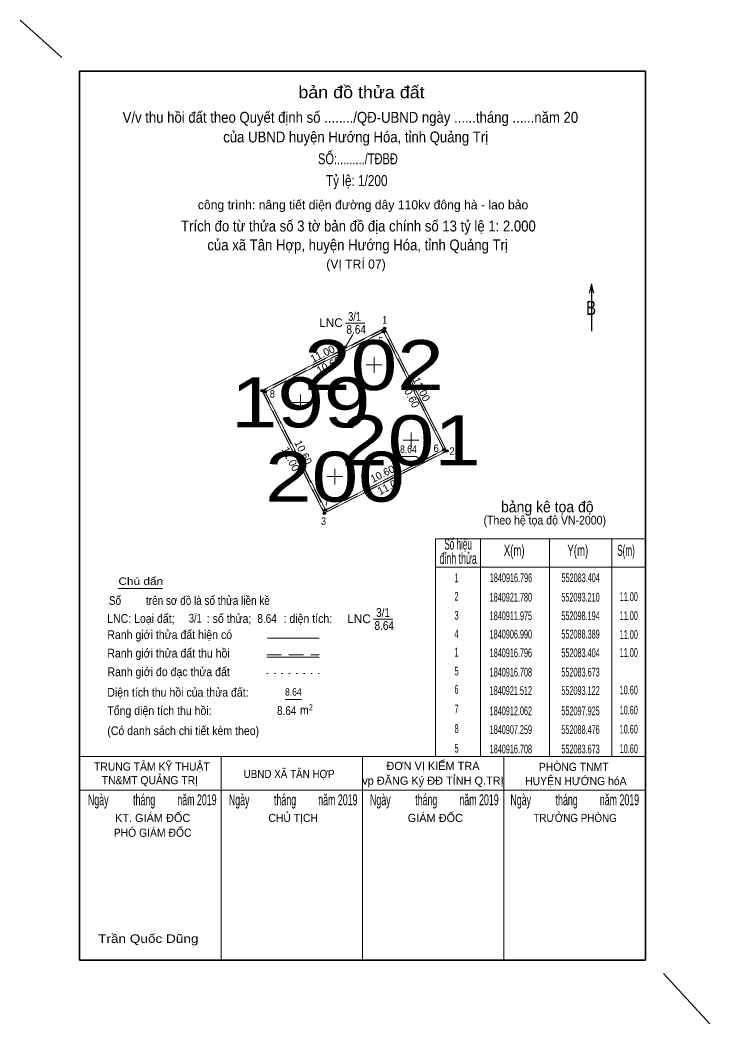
# Model space of a CAD drawing. Header units: metres. Extents: x 552002 to 555993, y 1839328 to 1841227.
# Drawn here: x 552064.1 to 552119.2, y 1840866.2 to 1840946.4 of the extents above; entities that cross this region are included whole.
import ezdxf
from ezdxf.enums import TextEntityAlignment as Align

# ---------------------------------------------------------------- set-up
doc = ezdxf.new("R2010")
doc.units = ezdxf.units.M
doc.header["$LTSCALE"] = 0.39
doc.linetypes.add('DOTTED', pattern=[1.5, 0.3, -1.2])
doc.linetypes.add('MEDIUM_DASHED', pattern=[4.5, 3, -1.5])
for name, color, linetype, lineweight in [('1', 7, 'Continuous', 25), ('10', 7, 'Continuous', 13), ('11', 7, 'Continuous', 13), ('15', 7, 'Continuous', 13), ('2', 7, 'Continuous', 13), ('3', 7, 'Continuous', 13), ('6', 7, 'Continuous', 13)]:
    doc.layers.add(name, color=color, linetype=linetype, lineweight=lineweight)
for name, color, linetype in [('12', 7, 'Continuous'), ('16', 7, 'Continuous'), ('63', 7, 'Continuous')]:
    doc.layers.add(name, color=color, linetype=linetype)

msp = doc.modelspace()

# ---------------------------------------------------------------- hatches: boundary and pattern name
at = {"layer": '1'}
for points in [[(552093.2219, 1840921.5115, 1), (552093.0219, 1840921.5115, 1)], [(552093.3096, 1840921.7804, 1), (552093.1096, 1840921.7804, 1)], [(552083.5039, 1840916.7956, 1), (552083.3039, 1840916.7956, 1)], [(552083.7728, 1840916.708, 1), (552083.5728, 1840916.708, 1)], [(552098.0255, 1840912.0624, 1), (552097.8255, 1840912.0624, 1)], [(552098.2944, 1840911.9747, 1), (552098.0944, 1840911.9747, 1)], [(552088.4887, 1840906.9899, 1), (552088.2887, 1840906.9899, 1)], [(552088.5763, 1840907.2589, 1), (552088.3763, 1840907.2589, 1)]]:
    msp.add_hatch(color=256, dxfattribs=at).paths.add_polyline_path(points)

# ---------------------------------------------------------------- linework, layer by layer
msp.add_line((552109.74, 1840925.33), (552109.74, 1840921.55), dxfattribs=at)
at = {"layer": '1', "lineweight": 13}
for p, q in [((552097.28, 1840904.96), (552114.05, 1840904.96)), ((552097.28, 1840904.96), (552097.28, 1840887.55)), ((552100.87, 1840904.96), (552100.87, 1840887.55)), ((552106.39, 1840904.96), (552106.39, 1840887.55)), ((552111.37, 1840904.96), (552111.37, 1840887.55)), ((552097.28, 1840902.68), (552114.05, 1840902.68))]:
    msp.add_line(p, q, dxfattribs=at)
at = {"layer": '1'}
msp.add_lwpolyline([(552109.93, 1840924.6), (552109.74, 1840925.33), (552109.55, 1840924.6)], dxfattribs=at)
for centre in [(552093.1219, 1840921.5115), (552093.2096, 1840921.7804), (552083.4039, 1840916.7956), (552083.6728, 1840916.708), (552097.9255, 1840912.0624), (552098.1944, 1840911.9747), (552088.3887, 1840906.9899), (552088.4763, 1840907.2589)]:
    msp.add_circle(centre, 0.1, dxfattribs=at)
at = {"layer": '10'}
for p, q in [((552083.84, 1840897.01), (552087.98, 1840897.01)), ((552083.79, 1840895.5), (552087.98, 1840895.5))]:
    msp.add_line(p, q, dxfattribs=at)
at = {"layer": '10', "linetype": 'MEDIUM_DASHED'}
msp.add_line((552083.79, 1840895.67), (552087.98, 1840895.67), dxfattribs=at)
at = {"layer": '10', "linetype": 'DOTTED'}
msp.add_line((552083.79, 1840894.18), (552087.98, 1840894.18), dxfattribs=at)
at = {"layer": '10'}
for points in [[(552088.39, 1840906.99), (552098.19, 1840911.97), (552093.21, 1840921.78), (552083.4, 1840916.8)], [(552097.93, 1840912.06), (552093.12, 1840921.51), (552083.67, 1840916.71), (552088.48, 1840907.26)]]:
    msp.add_lwpolyline(points, close=True, dxfattribs=at)
at = {"layer": '10', "linetype": 'MEDIUM_DASHED'}
for points in [[(552088.4, 1840907.03), (552098.15, 1840911.99), (552093.2, 1840921.74), (552083.44, 1840916.78)], [(552088.46, 1840907.22), (552097.97, 1840912.05), (552093.14, 1840921.55), (552083.63, 1840916.72)]]:
    msp.add_lwpolyline(points, close=True, dxfattribs=at)
at = {"layer": '11'}
for p, q in [((552092.36, 1840918.22), (552092.36, 1840919.47)), ((552092.98, 1840918.85), (552091.73, 1840918.85)), ((552087.12, 1840915.86), (552085.87, 1840915.86)), ((552086.49, 1840915.24), (552086.49, 1840916.49)), ((552095.32, 1840912.21), (552095.32, 1840913.46)), ((552095.94, 1840912.83), (552094.69, 1840912.83)), ((552089.24, 1840909.29), (552089.24, 1840910.54)), ((552089.86, 1840909.92), (552088.61, 1840909.92))]:
    msp.add_line(p, q, dxfattribs=at)
at = {"layer": '15'}
for p, q in [((552094.45, 1840911.53), (552095.76, 1840911.53)), ((552085.25, 1840892.11), (552086.56, 1840892.11))]:
    msp.add_line(p, q, dxfattribs=at)
at = {"layer": '2'}
for p, q in [((552089.93, 1840920), (552090.67, 1840921.29)), ((552096.36, 1840911.11), (552095.76, 1840911.5))]:
    msp.add_line(p, q, dxfattribs=at)
for points in [[(552090.22, 1840920.3), (552089.93, 1840920), (552090.04, 1840920.39)], [(552096.15, 1840911.34), (552096.36, 1840911.11), (552096.07, 1840911.21)]]:
    msp.add_lwpolyline(points, dxfattribs=at)
at = {"layer": '3'}
for p, q in [((552090.09, 1840922.19), (552091.63, 1840922.19)), ((552092.33, 1840898.52), (552093.87, 1840898.52))]:
    msp.add_line(p, q, dxfattribs=at)
at = {"layer": '6'}
for p, q in [((552067.42, 1840943.44), (552064.08, 1840946.42)), ((552071.93, 1840900.97), (552075.47, 1840900.97)), ((552071.93, 1840900.97), (552075.47, 1840900.97)), ((552068.84, 1840890.89), (552068.84, 1840871.28)), ((552068.84, 1840890.89), (552068.84, 1840871.28)), ((552068.84, 1840887.55), (552114.05, 1840887.55)), ((552080.14, 1840887.55), (552080.14, 1840871.28)), ((552091.44, 1840887.55), (552091.44, 1840871.28)), ((552102.74, 1840887.55), (552102.74, 1840871.28)), ((552114.05, 1840884.86), (552068.84, 1840884.86)), ((552114.05, 1840884.86), (552114.05, 1840871.28)), ((552115.5, 1840870.19), (552119.2, 1840866.17))]:
    msp.add_line(p, q, dxfattribs=at)
at = {"layer": '6', "lineweight": 35}
msp.add_lwpolyline([(552114.05, 1840871.28), (552068.84, 1840871.28), (552068.84, 1840942.34), (552114.05, 1840942.34)], close=True, dxfattribs=at)

# ---------------------------------------------------------------- texts
at = {"layer": '1'}
for s, height, width, p in [('bản đồ thửa đất', 0.9708, 1.1, (552091.36, 1840940.17)), ('bảng kê tọa độ', 0.88, 0.95, (552106.205, 1840907.07)), ('(Theo hệ tọa độ VN-2000)', 0.6998, 0.9, (552106.005, 1840906.09)), ('Số hiệu ', 0.88, 0.55, (552099.17, 1840904.09)), ('X(m)', 0.88, 0.65, (552103.56, 1840903.59)), ('Y(m)', 0.88, 0.65, (552108.645, 1840903.59)), ('S(m)', 0.88, 0.55, (552112.495, 1840903.59)), ('đỉnh thửa', 0.88, 0.6, (552099.085, 1840902.95)), ('Chú dẩn', 0.5882, 1.2, (552073.725, 1840901.27)), ('TRUNG TÂM KỸ THUẬT', 0.6525, 0.95, (552074.61, 1840886.42)), ('PHÒNG TNMT', 0.6525, 0.95, (552108.32, 1840886.39)), (' TN&MT QUẢNG TRỊ', 0.6525, 0.95, (552074.34, 1840885.33)), ('UBND XÃ TÂN HỢP', 0.6525, 0.9, (552085.575, 1840885.83)), ('HUYỆN HƯỚNG hóA', 0.6525, 0.95, (552108.49, 1840885.26)), ('CHỦ TỊCH', 0.6525, 0.95, (552085.9, 1840882.31)), ('TRƯỞNG PHÒNG', 0.6525, 0.9, (552108.425, 1840882.31)), ('PHÓ GIÁM ĐỐC', 0.6525, 0.95, (552074.67, 1840881.13)), ('Trần Quốc Dũng', 0.6761, 1.2, (552074.325, 1840872.65))]:
    msp.add_text(s, height=height, dxfattribs=dict(at, width=width)).set_placement(p, align=Align.CENTER)
for s, height, p in [('công trình: nâng tiết diện đường dây 110kv đông hà - lao bảo', 0.7265, (552091.485, 1840931.29)), ('(VỊ TRÍ 07)', 0.7265, (552090.92, 1840926.55)), ('ĐƠN VỊ KIỂM TRA', 0.6525, (552097.07, 1840886.47)), ('vp ĐĂNG Ký ĐĐ TỈNH Q.TRỊ', 0.6525, (552097.07, 1840885.29)), ('KT. GIÁM ĐỐC', 0.6525, (552074.675, 1840882.31)), ('GIÁM ĐỐC', 0.6525, (552097.26, 1840882.31))]:
    msp.add_text(s, height=height, dxfattribs=at).set_placement(p, align=Align.CENTER)
for s, height, width, p in [('B', 1.125, 0.8, (552109.3, 1840922.85)), ('2', 0.5, 0.65, (552087.16, 1840891.23)), ('m', 0.6998, 0.9, (552086.44, 1840890.91)), ('Ngày          tháng         năm 2019', 0.88, 0.6, (552069.5, 1840883.65)), ('Ngày          tháng         năm 2019', 0.88, 0.6, (552080.76, 1840883.65)), ('Ngày          tháng         năm 2019', 0.88, 0.6, (552092.04, 1840883.65)), ('Ngày          tháng         năm 2019', 0.88, 0.6, (552103.26, 1840883.65))]:
    msp.add_text(s, height=height, dxfattribs=dict(at, width=width)).set_placement(p)
at = {"layer": '12', "width": 1.25}
for s, p in [('202', (552092.355, 1840916.84)), ('199', (552086.495, 1840913.86)), ('201', (552095.315, 1840910.83)), ('200', (552089.235, 1840907.92))]:
    msp.add_text(s, height=4, dxfattribs=at).set_placement(p, align=Align.CENTER)
at = {"layer": '15', "width": 0.85}
for s, p in [('8,64', (552095.105, 1840911.82)), ('8.64', (552085.915, 1840892.41))]:
    msp.add_text(s, height=0.5999, dxfattribs=at).set_placement(p, align=Align.CENTER)
at = {"layer": '16'}
for p in [(552087.99, 1840921.88), (552090.23, 1840898.21)]:
    msp.add_text('LNC', height=0.6998, dxfattribs=at).set_placement(p)
for s, height, width, p in [('Số         trên sơ đồ là số thửa liền kề', 0.6998, 0.85, (552071.18, 1840899.67)), ('LNC: Loại đất;           : số thửa;           : diện tích:', 0.6998, 0.9, (552071.04, 1840898.23)), ('Ranh giới thửa đất hiện có', 0.7, 0.9, (552071.05, 1840896.94)), ('Ranh giới thửa đất thu hồi', 0.7, 0.9, (552071.05, 1840895.46)), ('Ranh giới đo đạc thửa đất', 0.7, 0.9, (552071.06, 1840893.97)), ('Diện tích thu hồi của thửa đất:', 0.7, 0.9, (552071.05, 1840892.33)), ('Tổng diện tích thu hồi:', 0.7, 0.9, (552071.05, 1840890.86)), ('(Có danh sách chi tiết kèm theo)', 0.7, 0.9, (552071.05, 1840889.26))]:
    msp.add_text(s, height=height, dxfattribs=dict(at, width=width)).set_placement(p)
at = {"layer": '6'}
for s, width, p in [('SỐ:........./TĐBĐ', 0.75, (552091.075, 1840934.89)), ('Tỷ lệ: 1/200', 0.8, (552090.98, 1840933.15))]:
    msp.add_text(s, height=0.88, dxfattribs=dict(at, width=width)).set_placement(p, align=Align.CENTER)
for s, height, width, p in [('3/1', 0.6997, 0.8, (552090.29, 1840922.38)), ('1', 0.6125, 0.8, (552093.03, 1840922.15)), ('5', 0.6125, 0.9, (552092.7, 1840920.48)), ('4', 0.6125, 0.95, (552082.69, 1840916.52)), ('8', 0.6125, 0.9, (552084.03, 1840916.23)), ('6', 0.6125, 0.95, (552097.11, 1840911.88)), ('2', 0.6125, 0.95, (552098.38, 1840911.65)), ('7', 0.6125, 0.95, (552088.36, 1840907.61)), ('3', 0.6125, 0.85, (552088.13, 1840906.05)), ('1', 0.7, 0.5, (552098.79, 1840901.48)), ('1840916.796', 0.7, 0.6, (552101.61, 1840901.49)), ('552083.404', 0.7, 0.6, (552107.34, 1840901.49)), ('2', 0.7, 0.6, (552098.79, 1840900)), ('1840921.780', 0.7, 0.6, (552101.6, 1840899.93)), ('552093.210', 0.7, 0.6, (552107.33, 1840899.93)), ('11.00', 0.7, 0.6, (552111.99, 1840899.98)), ('3/1', 0.6998, 0.8, (552077.56, 1840898.25)), ('3/1', 0.6997, 0.85, (552092.53, 1840898.71)), ('3', 0.7, 0.55, (552098.79, 1840898.48)), ('1840911.975', 0.7, 0.6, (552101.6, 1840898.45)), ('552098.194', 0.7, 0.6, (552107.33, 1840898.45)), ('11.00', 0.7, 0.6, (552111.99, 1840898.46)), ('4', 0.7, 0.6, (552098.79, 1840896.99)), ('1840906.990', 0.7, 0.6, (552101.6, 1840896.98)), ('552088.389', 0.7, 0.6, (552107.33, 1840896.98)), ('11.00', 0.7, 0.6, (552111.99, 1840896.95)), ('1', 0.7, 0.5, (552098.79, 1840895.54)), ('1840916.796', 0.7, 0.6, (552101.6, 1840895.49)), ('552083.404', 0.7, 0.6, (552107.33, 1840895.49)), ('11.00', 0.7, 0.6, (552111.99, 1840895.51)), ('5', 0.7, 0.55, (552098.79, 1840894.03)), ('1840916.708', 0.7, 0.6, (552101.6, 1840893.94)), ('552083.673', 0.7, 0.6, (552107.33, 1840893.94)), ('6', 0.7, 0.6, (552098.79, 1840892.56)), ('1840921.512', 0.7, 0.6, (552101.6, 1840892.47)), ('552093.122', 0.7, 0.6, (552107.33, 1840892.47)), ('10.60', 0.7, 0.6, (552111.99, 1840892.51)), ('7', 0.7, 0.55, (552098.79, 1840891)), ('8.64', 0.6997, 0.85, (552084.61, 1840890.87)), ('1840912.062', 0.7, 0.6, (552101.6, 1840890.85)), ('552097.925', 0.7, 0.6, (552107.33, 1840890.85)), ('10.60', 0.7, 0.6, (552111.99, 1840890.91)), ('8', 0.7, 0.55, (552098.79, 1840889.43)), ('1840907.259', 0.7, 0.6, (552101.6, 1840889.35)), ('552088.476', 0.7, 0.6, (552107.33, 1840889.35)), ('10.60', 0.7, 0.6, (552111.99, 1840889.39)), ('5', 0.7, 0.55, (552098.79, 1840887.86)), ('1840916.708', 0.7, 0.6, (552101.6, 1840887.8)), ('552083.673', 0.7, 0.6, (552107.33, 1840887.8)), ('10.60', 0.7, 0.6, (552111.99, 1840887.82))]:
    msp.add_text(s, height=height, dxfattribs=dict(at, width=width)).set_placement(p)
at = {"layer": '6', "width": 0.85}
for p in [(552091.71, 1840921.34), (552084.59, 1840898.23), (552093.95, 1840897.67)]:
    msp.add_text('8.64', height=0.6997, dxfattribs=at).set_placement(p, align=Align.RIGHT)
at = {"layer": '63', "width": 0.9}
for s, p in [('V/v thu hồi đất theo Quyết định số ......../QĐ-UBND ngày ......tháng ......năm 20    ', (552091.055, 1840938.21)), ('     của UBND huyện Hướng Hóa, tỉnh Quảng Trị', (552090.165, 1840936.64)), ('Trích đo từ thửa số 3 tờ bản đồ địa chính số 13 tỷ lệ 1: 2.000', (552091.115, 1840929.52)), ('của xã Tân Hợp, huyện Hướng Hóa, tỉnh Quảng Trị', (552091.05, 1840928.01))]:
    msp.add_text(s, height=0.8719, dxfattribs=at).set_placement(p, align=Align.CENTER)
at = {"layer": '63'}
for s, rotation, p in [('11.00', 26.947, (552088.3862, 1840919.4661)), ('10.60', 26.947, (552088.8812, 1840918.5536)), ('11.00', 296.947, (552095.8736, 1840916.7688)), ('10.60', 296.947, (552095.0061, 1840916.2638)), ('10.60', 296.947, (552086.4361, 1840911.7238)), ('11.00', 296.947, (552085.4336, 1840911.1888)), ('10.60', 26.947, (552093.1812, 1840909.8736)), ('11.00', 26.947, (552093.7462, 1840908.9061))]:
    msp.add_text(s, height=0.6125, rotation=rotation, dxfattribs=at).set_placement(p, align=Align.CENTER)

doc.saveas('drawing.dxf')
